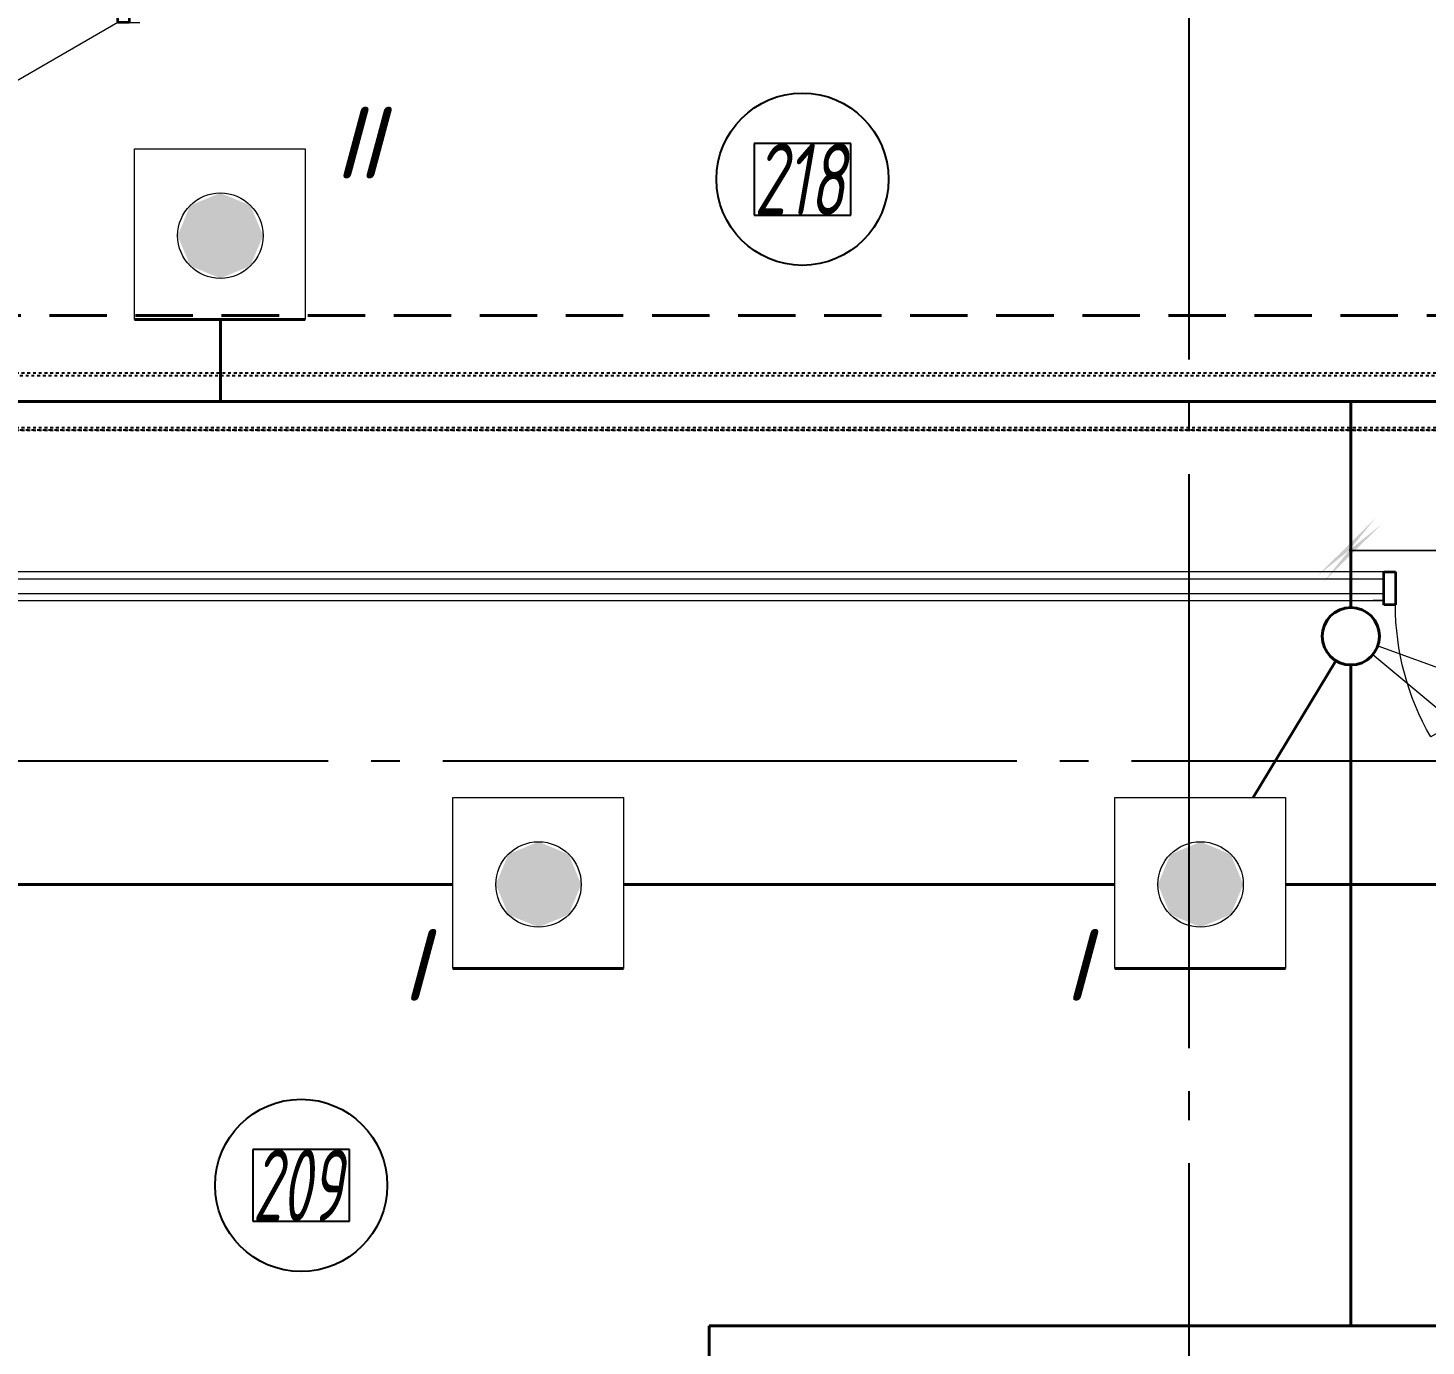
# Model space of a CAD drawing. Header units: millimetres. Extents: x 0 to 1286, y 0 to 420.
# Drawn here: x 417.72 to 466.45, y 109.21 to 155.13 of the extents above; entities that cross this region are included whole.
import ezdxf

# ---------------------------------------------------------------- set-up
doc = ezdxf.new("R2010")
doc.units = ezdxf.units.MM
doc.linetypes.add('JIS_02_2.0', pattern=[3, 2, -1])
doc.linetypes.add('ГОСТ 2.303 5', pattern=[24, 20, -1.5, 1, -1.5])
for name, color, linetype in [('Viewport1ForCustomObjects_0', 7, 'Continuous'), ('Viewport2ForCustomObjects_0', 7, 'Continuous'), ('Номер помещения', 7, 'Continuous'), ('СПКБ-0000-000-АР#002$0$Двери ArchiCAD', 7, 'Continuous'), ('СПКБ-0000-000-АР#002$0$Стены', 7, 'Continuous'), ('Строительные оси', 7, 'Continuous'), ('ЭМ_ЛОТКИ', 3, 'JIS_02_2.0'), ('ЭО_АВАРИЙНОЕ ОСВЕЩЕНИЕ', 7, 'Continuous'), ('ЭО_РАБОЧЕЕ ОСВЕЩЕНИЕ', 7, 'Continuous')]:
    doc.layers.add(name, color=color, linetype=linetype)
for name, color, linetype, lineweight, true_color in [('СПКБ-0000-000-АР#002$0$Двери ArchiCAD_Ном._пера__161', 7, 'Continuous', 13, 0xe11606), ('СПКБ-0000-000-АР#002$0$Двери ArchiCAD_Ном._пера__23', 7, 'Continuous', 35, 0xff6600), ('СПКБ-0000-000-АР#002$0$Двери ArchiCAD_Ном._пера__3', 7, 'Continuous', 18, 0xff6600), ('СПКБ-0000-000-АР#002$0$Стены_Ном._пера__161', 7, 'Continuous', 13, 0xe11606)]:
    doc.layers.add(name, color=color, linetype=linetype, lineweight=lineweight, true_color=true_color)
doc.styles.add('2.5', font='isocpeui.ttf')
doc.styles.add('CustomTextStyle16', font='isocpeui.ttf', dxfattribs={"width": 0.592798, "height": 2.5})
doc.styles.add('CustomTextStyle25', font='isocpeui.ttf', dxfattribs={"width": 0.651774, "height": 2.5})
pattern_1 = [(0, (0, 0), (0, 75), [0, -75])]

# ---------------------------------------------------------------- blocks, each defined once
blk = doc.blocks.new('*U665')
at = {"color": 0, "linetype": 'ByBlock', "lineweight": -2}
for p, q in [((-100, -31), (-100, -11835.5)), ((-100, -11835.5), (-100, -31)), ((-90, -11835.5), (-90, -31)), ((90, -31), (90, -11835.5)), ((100, -11835.5), (100, -31)), ((100, -11835.5), (100, -31))]:
    blk.add_line(p, q, dxfattribs=at)
blk = doc.blocks.new('*E728')
at = {"layer": 'Номер помещения', "color": 7, "linetype": 'Continuous', "true_color": 0xffffff}
for p, q in [((108.648, 30.384), (105.273, 30.384)), ((105.273, 30.384), (105.273, 27.884)), ((108.648, 27.884), (108.648, 30.384)), ((105.273, 27.884), (108.648, 27.884)), ((105.273, 27.884), (105.273, 27.884)), ((91.176, -4.669), (87.801, -4.669)), ((87.801, -4.669), (87.801, -7.169)), ((91.176, -7.169), (91.176, -4.669)), ((87.801, -7.169), (91.176, -7.169)), ((87.801, -7.169), (87.801, -7.169))]:
    blk.add_line(p, q, dxfattribs=at)
at = {"layer": 'Номер помещения', "color": 6, "linetype": 'Continuous'}
for centre in [(106.96, 29.134), (89.488, -5.919)]:
    blk.add_circle(centre, 3, dxfattribs=at)
at = {"layer": 'Строительные оси', "color": 3, "linetype": 'ГОСТ 2.303 5', "lineweight": 25}
for p, q in [((120.431, 258.857), (120.431, -45.143)), ((186.431, 8.857), (-283.569, 8.857))]:
    blk.add_line(p, q, dxfattribs=at)
at = {"layer": 'ЭО_АВАРИЙНОЕ ОСВЕЩЕНИЕ', "color": 1, "linetype": 'JIS_02_2.0', "lineweight": 40}
blk.add_line((44.718, 24.391), (163.847, 24.391), dxfattribs=at)
at = {"layer": 'ЭО_РАБОЧЕЕ ОСВЕЩЕНИЕ', "color": 7, "lineweight": 0}
for p, q in [((83.68, 30.193), (89.63, 30.193)), ((83.68, 24.243), (83.68, 30.193)), ((89.63, 30.193), (89.63, 24.243)), ((127.016, 12.872), (130.777, 11.513)), ((126.843, 12.571), (129.912, 10.007)), ((94.77, 7.588), (100.72, 7.588)), ((94.77, 1.638), (94.77, 7.588)), ((100.72, 7.588), (100.72, 1.638)), ((117.845, 7.588), (123.795, 7.588)), ((117.845, 1.638), (117.845, 7.588)), ((123.795, 7.588), (123.795, 1.638))]:
    blk.add_line(p, q, dxfattribs=at)
at = {"layer": 'ЭО_РАБОЧЕЕ ОСВЕЩЕНИЕ', "color": 5, "lineweight": 40}
for p, q in [((89.63, 24.243), (83.68, 24.243)), ((86.672, 21.391), (86.672, 24.243)), ((86.672, 21.391), (42.703, 21.391)), ((126.075, 21.391), (86.672, 21.391)), ((126.075, 14.212), (126.075, 21.391)), ((134.968, 21.391), (126.075, 21.391)), ((125.557, 12.357), (122.669, 7.588)), ((126.075, 12.212), (126.075, -10.817)), ((77.644, 4.563), (94.77, 4.563)), ((100.72, 4.563), (117.845, 4.563)), ((140.921, 4.563), (123.795, 4.563)), ((100.72, 1.638), (94.77, 1.638)), ((123.795, 1.638), (117.845, 1.638)), ((103.712, -12.216), (103.712, -10.817)), ((103.712, -10.817), (126.075, -10.817)), ((126.075, -10.817), (137.963, -10.817))]:
    blk.add_line(p, q, dxfattribs=at)
at = {"layer": 'ЭО_РАБОЧЕЕ ОСВЕЩЕНИЕ', "color": 7, "lineweight": 0}
for centre in [(86.672, 27.168), (97.762, 4.563), (120.838, 4.563)]:
    blk.add_circle(centre, 1.488, dxfattribs=at)
at = {"layer": 'ЭО_РАБОЧЕЕ ОСВЕЩЕНИЕ', "color": 5, "lineweight": 40}
blk.add_circle((126.075, 13.212), 1, dxfattribs=at)
at = {"layer": 'ЭО_РАБОЧЕЕ ОСВЕЩЕНИЕ', "color": 5, "lineweight": 0}
for points in [[(86.672, 28.655), (85.62, 28.22), (87.724, 28.22)], [(85.62, 28.22), (85.185, 27.168), (88.16, 27.168)], [(85.62, 28.22), (87.724, 28.22), (88.16, 27.168)], [(85.185, 27.168), (85.62, 26.116), (87.724, 26.116)], [(85.185, 27.168), (88.16, 27.168), (87.724, 26.116)], [(85.62, 26.116), (87.724, 26.116), (86.672, 25.68)], [(97.762, 6.051), (96.71, 5.615), (98.814, 5.615)], [(120.838, 6.051), (119.786, 5.615), (121.889, 5.615)], [(96.71, 5.615), (96.274, 4.563), (99.249, 4.563)], [(96.71, 5.615), (98.814, 5.615), (99.249, 4.563)], [(119.786, 5.615), (119.35, 4.563), (122.325, 4.563)], [(119.786, 5.615), (121.889, 5.615), (122.325, 4.563)], [(96.274, 4.563), (96.71, 3.511), (98.814, 3.511)], [(96.274, 4.563), (99.249, 4.563), (98.814, 3.511)], [(119.35, 4.563), (119.786, 3.511), (121.889, 3.511)], [(119.35, 4.563), (122.325, 4.563), (121.889, 3.511)], [(96.71, 3.511), (98.814, 3.511), (97.762, 3.076)], [(119.786, 3.511), (121.889, 3.511), (120.838, 3.076)]]:
    blk.add_solid(points, dxfattribs=at)
at = {"layer": 'Номер помещения', "linetype": 'Continuous'}
for s, style, width, p in [('218', 'CustomTextStyle25', 0.651774, (105.273, 27.884)), ('209', 'CustomTextStyle16', 0.592798, (87.801, -7.169))]:
    blk.add_text(s, height=2.5, dxfattribs=dict(at, style=style, width=width)).set_placement(p)
blk = doc.blocks.new('СПКБ-0000-000-АР#002$0$Двупольная Дверь 19_3')
at = {"layer": 'СПКБ-0000-000-АР#002$0$Двери ArchiCAD_Ном._пера__161', "color": 12, "linetype": 'Continuous', "lineweight": 13, "true_color": 0xe11606}
for p, q in [((-650, 0), (-687, 0)), ((-650, 0), (-650, -25)), ((650, 0), (650, -25)), ((650, 0), (687, 0)), ((-650, -25), (-650, -75)), ((650, -25), (650, -75)), ((-650, -75), (-650, -100)), ((650, -75), (650, -100)), ((-650, -100), (-687, -100)), ((650, -100), (687, -100))]:
    blk.add_line(p, q, dxfattribs=at)
at = {"layer": 'СПКБ-0000-000-АР#002$0$Двери ArchiCAD_Ном._пера__23', "color": 30, "linetype": 'Continuous', "lineweight": 35, "true_color": 0xff6600}
for p, q in [((-610, 0), (-650, 0)), ((-650, 0), (-650, -115)), ((-610, -115), (-610, 0)), ((650, 0), (610, 0)), ((610, 0), (610, -115)), ((650, -115), (650, 0)), ((-650, -115), (-610, -115)), ((610, -115), (650, -115))]:
    blk.add_line(p, q, dxfattribs=at)
at = {"layer": 'СПКБ-0000-000-АР#002$0$Двери ArchiCAD_Ном._пера__3', "color": 30, "linetype": 'Continuous', "lineweight": 18, "true_color": 0xff6600}
for p, q in [((-610, 0), (-81.7, 305)), ((610, 0), (81.7, 305))]:
    blk.add_line(p, q, dxfattribs=at)
for centre, start, end in [((-610, 0), 0, 30), ((610, 0), 150, 180)]:
    blk.add_arc(centre, 610, start, end, dxfattribs=at)
blk = doc.blocks.new('СПКБ-0000-000-АР#002$0$Стена_49', base_point=(-350.6, 3459.3))
at = {"layer": 'СПКБ-0000-000-АР#002$0$Двери ArchiCAD', "color": 21, "linetype": 'Continuous', "lineweight": 18, "true_color": 0xff9955, "xscale": -1, "zscale": 1000, "rotation": 180}
blk.add_blockref('СПКБ-0000-000-АР#002$0$Двупольная Дверь 19_3', (7699.6, 3459.3), dxfattribs=at)
blk = doc.blocks.new('СПКБ-0000-000-АР#002$0$Однопольная Дверь 19_5')
at = {"layer": 'СПКБ-0000-000-АР#002$0$Двери ArchiCAD_Ном._пера__161', "color": 12, "linetype": 'Continuous', "lineweight": 13, "true_color": 0xe11606}
for p, q in [((-500, -15), (-537, -15)), ((-500, -40), (-500, -15)), ((-500, -90), (-500, -40)), ((500, -40), (500, -15)), ((500, -15), (537, -15)), ((500, -90), (500, -40)), ((-500, -115), (-500, -90)), ((500, -115), (500, -90)), ((-500, -115), (-537, -115)), ((500, -115), (537, -115))]:
    blk.add_line(p, q, dxfattribs=at)
at = {"layer": 'СПКБ-0000-000-АР#002$0$Двери ArchiCAD_Ном._пера__23', "color": 30, "linetype": 'Continuous', "lineweight": 35, "true_color": 0xff6600}
for p, q in [((-460, 0), (-500, 0)), ((-500, 0), (-500, -115)), ((-460, -115), (-460, 0)), ((500, 0), (460, 0)), ((460, 0), (460, -115)), ((500, -115), (500, 0)), ((-500, -115), (-460, -115)), ((460, -115), (500, -115))]:
    blk.add_line(p, q, dxfattribs=at)
at = {"layer": 'СПКБ-0000-000-АР#002$0$Двери ArchiCAD_Ном._пера__3', "color": 30, "linetype": 'Continuous', "lineweight": 18, "true_color": 0xff6600}
blk.add_line((460, 0), (-336.7, 460), dxfattribs=at)
blk.add_arc((460, 0), 920, 150, 180, dxfattribs=at)
blk = doc.blocks.new('СПКБ-0000-000-АР#002$0$Стена_87', base_point=(6168.1, 1545.5))
at = {"layer": 'СПКБ-0000-000-АР#002$0$Стены_Ном._пера__161', "linetype": 'Continuous', "lineweight": 13, "true_color": 0xe11606}
h = blk.add_hatch(dxfattribs=at)
h.set_pattern_fill('ГИПС', color=12, style=0, pattern_type=2)
h.set_pattern_definition(pattern_1)
h.paths.add_polyline_path([(6068.1, 1545.5), (6093.1, 1520.5), (12722.7, 1520.5), (12722.7, 1545.5)])
h = blk.add_hatch(dxfattribs=at)
h.set_pattern_fill('ГИПС', color=12, style=0, pattern_type=2)
h.set_pattern_definition(pattern_1)
h.paths.add_polyline_path([(6143.1, 1470.5), (6168.1, 1445.5), (12722.7, 1445.5), (12722.7, 1470.5)])
at = {"layer": 'СПКБ-0000-000-АР#002$0$Стены_Ном._пера__161', "color": 12, "linetype": 'Continuous', "lineweight": 13, "true_color": 0xe11606}
for p, q in [((12722.7, 1520.5), (6093.1, 1520.5)), ((12722.7, 1545.5), (12685.7, 1545.5)), ((12722.7, 1545.5), (12722.7, 1520.5)), ((12722.7, 1520.5), (12722.7, 1470.5)), ((6143.1, 1470.5), (12722.7, 1470.5)), ((12722.7, 1470.5), (12722.7, 1445.5)), ((12722.7, 1445.5), (12685.7, 1445.5))]:
    blk.add_line(p, q, dxfattribs=at)
at = {"layer": 'СПКБ-0000-000-АР#002$0$Стены_Ном._пера__161', "color": 12, "linetype": 'Continuous', "lineweight": 13, "true_color": 0xe11606, "flags": 128}
for points in [[(12722.7, 1545.5), (6068.1, 1545.5)], [(6168.1, 1445.5), (12722.7, 1445.5)]]:
    blk.add_lwpolyline(points, dxfattribs=at)
at = {"layer": 'СПКБ-0000-000-АР#002$0$Двери ArchiCAD', "color": 21, "linetype": 'Continuous', "lineweight": 18, "true_color": 0xff9955, "xscale": -1, "zscale": 1000, "rotation": 180}
blk.add_blockref('СПКБ-0000-000-АР#002$0$Однопольная Дверь 19_5', (13222.7, 1430.5), dxfattribs=at)
blk = doc.blocks.new('*E727')
at = {"layer": 'СПКБ-0000-000-АР#002$0$Стены', "color": 12, "lineweight": 13, "true_color": 0xe11606, "xscale": 0.01, "yscale": 0.01, "zscale": 0.01}
for name, p in [('СПКБ-0000-000-АР#002$0$Стена_49', (272.812, 83.25)), ('СПКБ-0000-000-АР#002$0$Стена_87', (338, 64.112))]:
    blk.add_blockref(name, p, dxfattribs=at)
blk = doc.blocks.new('CustomObjectsInViewport1_0')
at = {"layer": 'ЭО_РАБОЧЕЕ ОСВЕЩЕНИЕ'}
blk.add_line((463.775, 136.937), (467.73, 136.924), dxfattribs=at)
blk.add_solid([(464.673, 138.04), (462.666, 136.047), (462.878, 135.834), (464.884, 137.827)], dxfattribs=at)

msp = doc.modelspace()

# ---------------------------------------------------------------- block references
msp.add_blockref('*E727', (61.438, 72.071))
at = {"layer": 'Viewport1ForCustomObjects_0'}
msp.add_blockref('CustomObjectsInViewport1_0', (0, 0), dxfattribs=at)
at = {"layer": 'Viewport2ForCustomObjects_0'}
msp.add_blockref('*E728', (337.756, 120.729), dxfattribs=at)
at = {"layer": 'ЭМ_ЛОТКИ', "xscale": -0.01, "yscale": 0.01, "zscale": 0.01, "rotation": 270}
msp.add_blockref('*U665', (496.454, 142.119), dxfattribs=at)

# ---------------------------------------------------------------- texts
at = {"layer": 'ЭО_РАБОЧЕЕ ОСВЕЩЕНИЕ', "char_height": 2.5, "attachment_point": 5, "style": '2.5'}
for s, insert in [('II', (429.224, 151.141)), ('I', (431.18, 122.494)), ('I', (454.256, 122.494))]:
    msp.add_mtext(s, dxfattribs=dict(at, insert=insert))

doc.saveas('drawing.dxf')
